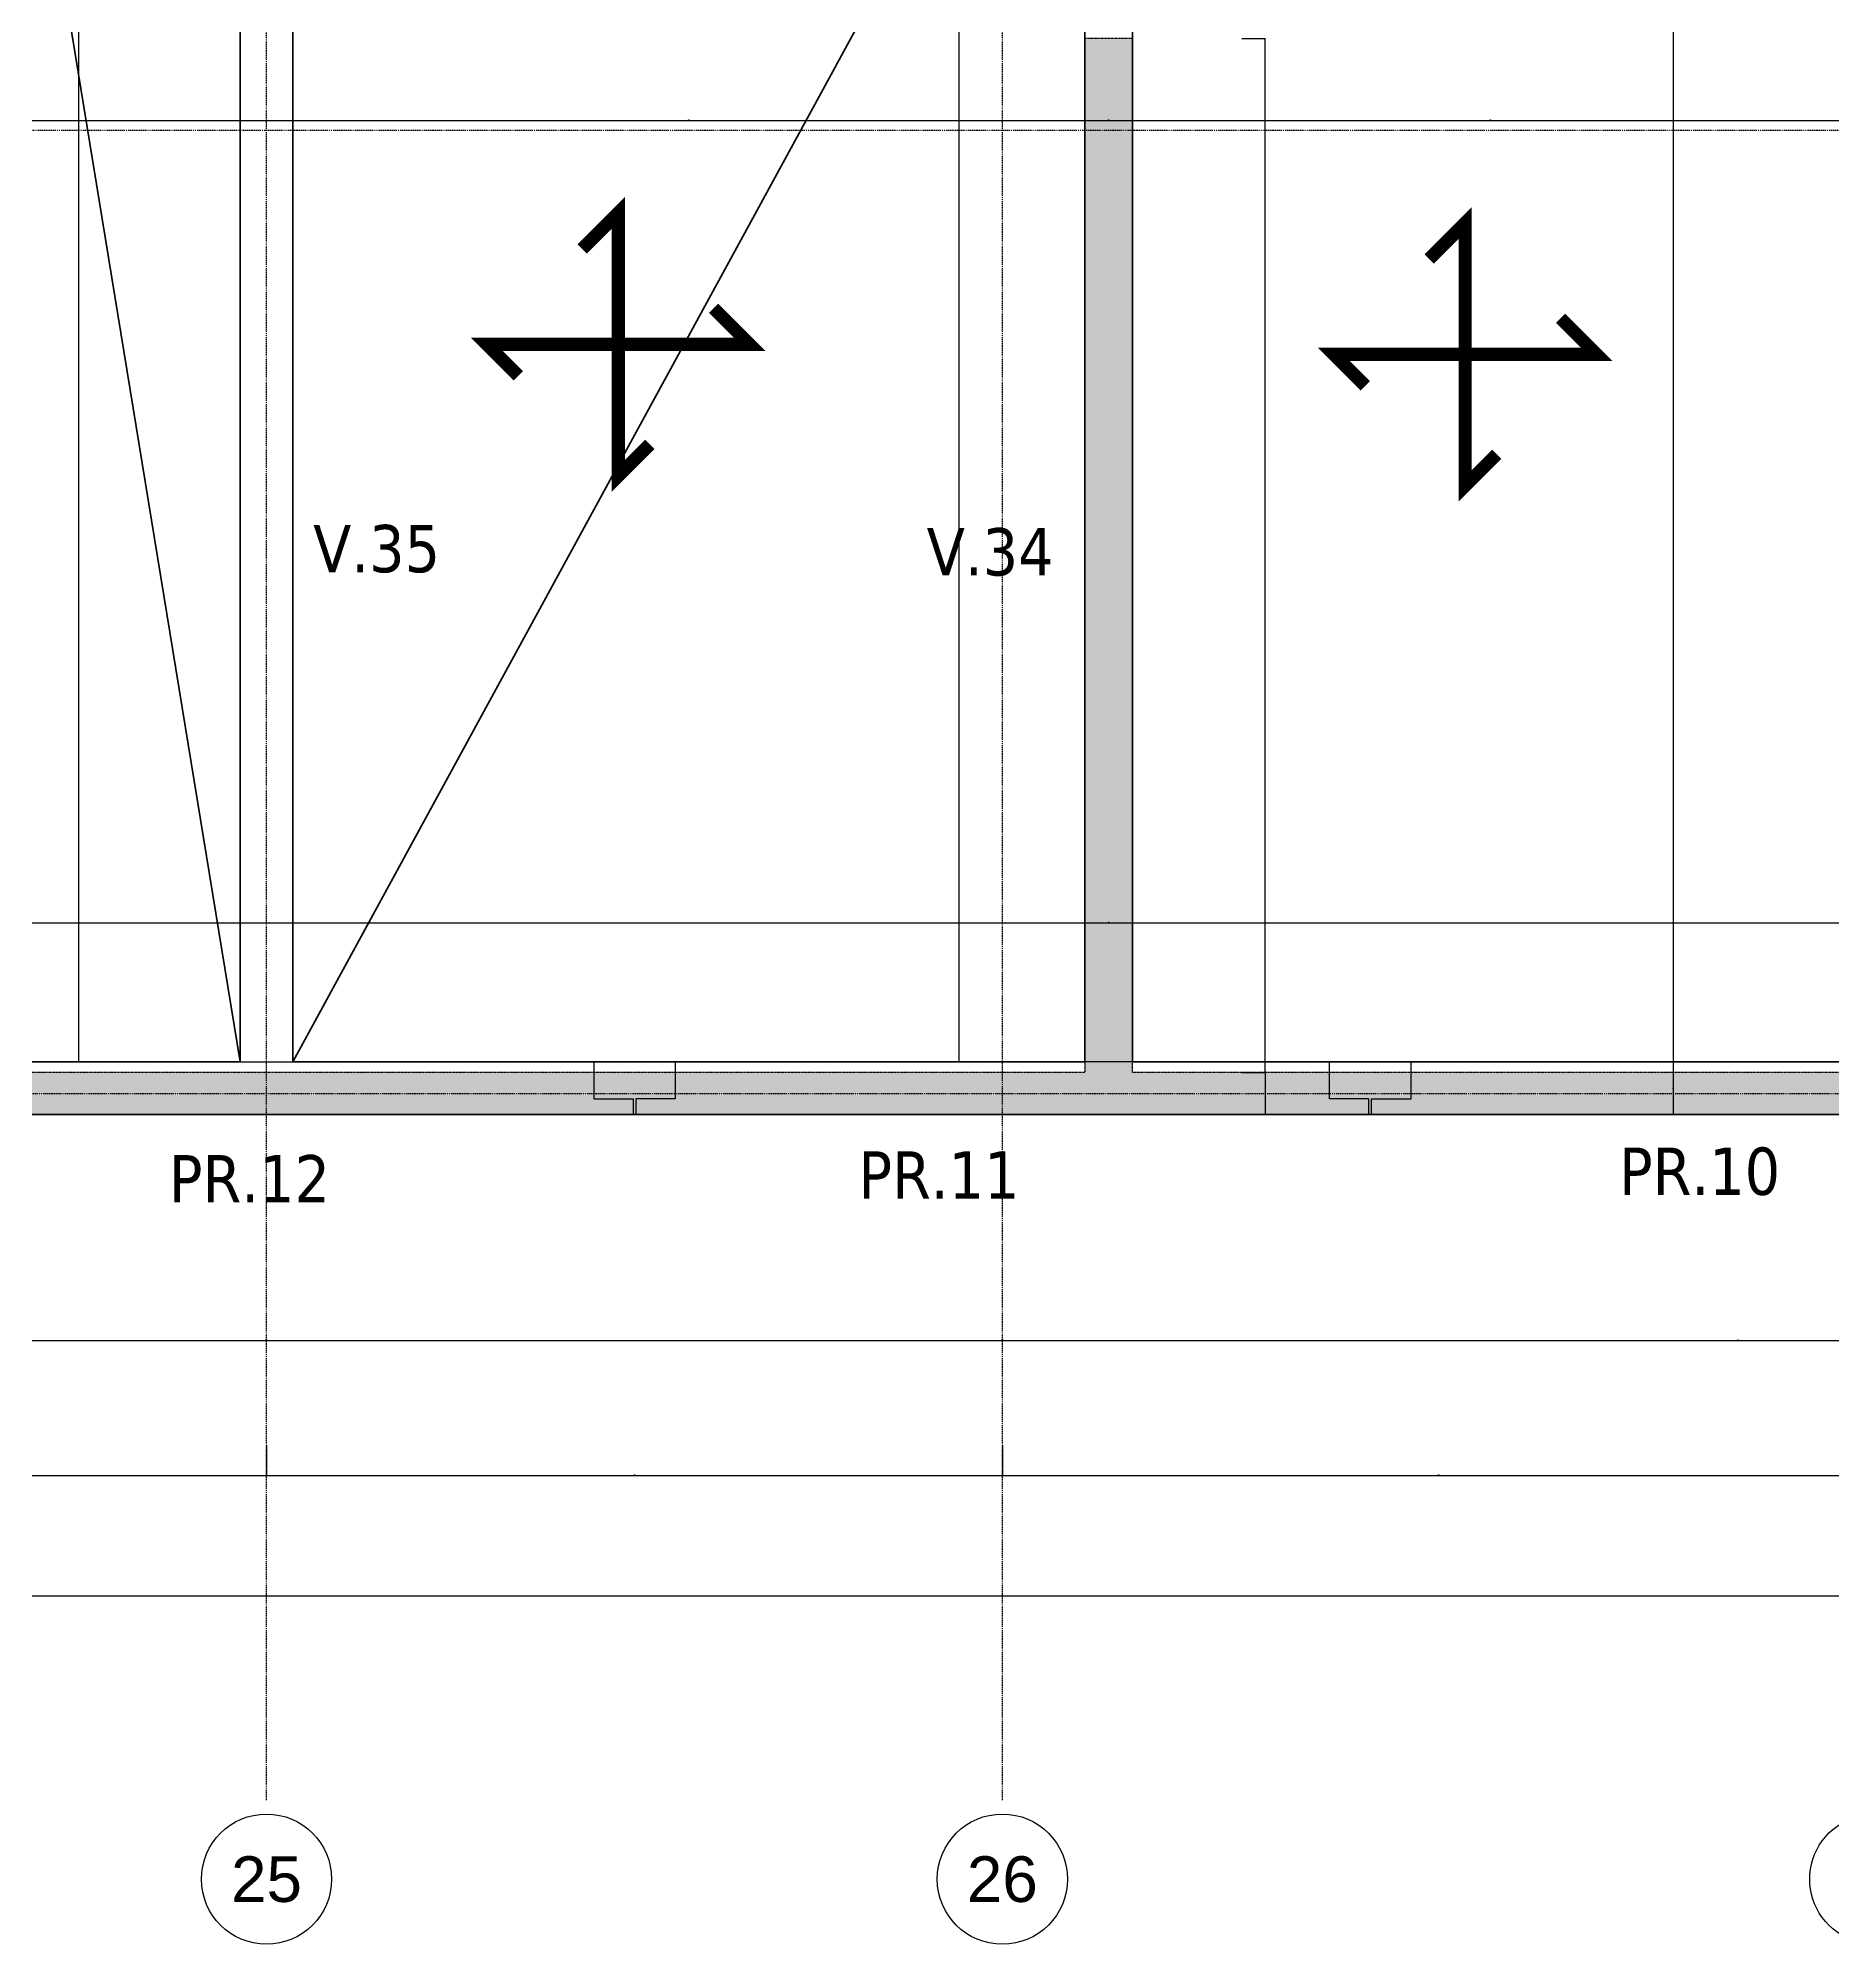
# Model space of a CAD drawing. Extents: x -12912 to 27386, y 1818 to 8189.
# Drawn here: x 6267 to 6950, y 5566 to 6293 of the extents above; entities that cross this region are included whole.
import ezdxf
from ezdxf.enums import TextEntityAlignment as Align

# ---------------------------------------------------------------- set-up
doc = ezdxf.new("R2010")
doc.units = 0
doc.header["$MEASUREMENT"] = 0
for name, pattern in [('CACHE2', [4.7625, 3.175, -1.5875]), ('GrDotted', [0.4, 0.1, -0.1, 0.1, -0.1]), ('GrFeatureAxis', [0.85, 0.25, -0.2, 0.1, -0.2, 0.1]), ('STRICHPUNKT2_S11', [0.9, 0.7, -0.1, 0, -0.1])]:
    doc.linetypes.add(name, pattern=pattern)
doc.layers.get('0').update_dxf_attribs({"linetype": 'CONTINUOUS'})
doc.layers.get('DEFPOINTS').update_dxf_attribs({"linetype": 'CONTINUOUS'})
for name, color, linetype in [('K_ENT_M_Building_Coffrage PH Sous sol', 7, 'CONTINUOUS'), ('préfa v', 2, 'CONTINUOUS'), ('STR_AXES_REPERE', 1, 'CONTINUOUS'), ('STR_COTATION', 1, 'CONTINUOUS'), ('STR_SURCH', 9, 'CACHE2'), ('STR_TXT_PR', 2, 'CONTINUOUS'), ('STR_TXT_V', 102, 'CONTINUOUS')]:
    doc.layers.add(name, color=color, linetype=linetype)
for name, color, linetype, lineweight in [('STR_AXES', 4, 'STRICHPUNKT2_S11', 25), ('STR_dob_dalles', 130, 'CONTINUOUS', 35), ('STR_VOILES', 6, 'CONTINUOUS', 70)]:
    doc.layers.add(name, color=color, linetype=linetype, lineweight=lineweight)
doc.styles.add('EPAIS', font='TAHOMA.TTF')
doc.styles.add('GrDimensions', font='simplex.shx')
doc.styles.add('GrGrid', font='ARIAL.TTF', dxfattribs={"height": 0.17})
doc.dimstyles.new('GrDimensions', dxfattribs={"dimtxt": 0.09, "dimasz": 0.05, "dimexe": 0.07, "dimexo": 0, "dimgap": 0.05, "dimtad": 1, "dimzin": 0, "dimdsep": 46, "dimtxsty": 'GrDimensions', "dimblk": 'ARCHTICK', "dimblk1": 'ARCHTICK', "dimblk2": 'ARCHTICK', "dimcen": 0.09, "dimadec": 0, "dimazin": 0, "dimtfac": 1, "dimtdec": 4, "dimtmove": 0, "dimatfit": 3, "dimldrblk": 'OPEN30', "dimfxl": 0, "dimtolj": 1, "dimtzin": 0, "dimarcsym": 0})
doc.dimstyles.new('nOVO', dxfattribs={"dimscale": 1.3, "dimtxt": 0.09, "dimasz": 0.05, "dimexe": 0.07, "dimexo": 0, "dimgap": 0.05, "dimtad": 1, "dimzin": 0, "dimdsep": 46, "dimtxsty": 'GrDimensions', "dimblk": 'ARCHTICK', "dimcen": 0.09, "dimadec": 0, "dimazin": 0, "dimtfac": 1, "dimtmove": 0, "dimatfit": 3, "dimldrblk": 'OPEN30', "dimfxl": 0, "dimtolj": 1, "dimtzin": 0, "dimarcsym": 0})
doc.dimstyles.new('Novo_MALKO', dxfattribs={"dimscale": 1.3, "dimtxt": 0.09, "dimasz": 0.05, "dimexe": 0.07, "dimexo": 0, "dimgap": 0.05, "dimtad": 1, "dimdec": 0, "dimlfac": 100, "dimzin": 0, "dimdsep": 46, "dimtxsty": 'GrDimensions', "dimblk": 'ARCHTICK', "dimcen": 0.09, "dimadec": 0, "dimazin": 0, "dimtfac": 1, "dimtdec": 0, "dimtmove": 0, "dimatfit": 3, "dimldrblk": 'OPEN30', "dimfxl": 0, "dimtolj": 1, "dimtzin": 0, "dimarcsym": 0})
pattern_1 = [(0, (5243.0074, 5883.9378), (1.190625, 2.38125), [0, -2.38125])]

# ---------------------------------------------------------------- blocks, each defined once
blk = doc.blocks.new('_ArchTick')
at = {"color": 0, "linetype": 'ByBlock', "const_width": 0.15}
blk.add_lwpolyline([(-0.5, -0.5), (0.5, 0.5)], dxfattribs=at)
blk = doc.blocks.new('*D150')
at = {"layer": 'DEFPOINTS', "color": 0, "linetype": 'Continuous'}
for p in [(6084.01, 6262.14), (6344.01, 6262.16), (6344.01, 6262.14)]:
    blk.add_point(p, dxfattribs=at)
at = {"layer": 'STR_COTATION', "color": 0, "linetype": 'Continuous', "lineweight": -2}
for p, q in [((6084.01, 6262.14), (6084.01, 6262.25)), ((6084.01, 6262.16), (6344.01, 6262.16)), ((6344.01, 6262.14), (6344.01, 6262.25))]:
    blk.add_line(p, q, dxfattribs=at)
at = {"layer": 'STR_COTATION', "color": 0, "linetype": 'Continuous', "lineweight": -2, "xscale": 0.065, "yscale": 0.065, "zscale": 0.065, "rotation": 180}
blk.add_blockref('_ArchTick', (6084.01, 6262.16), dxfattribs=at)
at = {"layer": 'STR_COTATION', "color": 0, "linetype": 'Continuous', "lineweight": -2, "xscale": 0.065, "yscale": 0.065, "zscale": 0.065}
blk.add_blockref('_ArchTick', (6344.01, 6262.16), dxfattribs=at)
at = {"layer": 'STR_COTATION', "color": 0, "linetype": 'Continuous', "lineweight": -3, "insert": (6214.01, 6262.28), "char_height": 0.117, "attachment_point": 5, "style": 'GrDimensions'}
blk.add_mtext('\\A1;260.00', dxfattribs=at)
blk = doc.blocks.new('_Open30')
at = {"color": 0, "linetype": 'ByBlock', "lineweight": -2}
for p, q in [((-1, 0), (0, 0)), ((0, 0), (-1, 0)), ((0, 0), (-1, 0))]:
    blk.add_line(p, q, dxfattribs=at)
blk = doc.blocks.new('*D151')
at = {"layer": 'DEFPOINTS', "color": 0, "linetype": 'Continuous'}
for p in [(6344.01, 6262.14), (6364.01, 6262.16), (6364.01, 6262.14)]:
    blk.add_point(p, dxfattribs=at)
at = {"layer": 'STR_COTATION', "color": 0, "linetype": 'Continuous', "lineweight": -2}
for p, q in [((6344.01, 6262.14), (6344.01, 6262.25)), ((6344.01, 6262.16), (6364.01, 6262.16)), ((6364.01, 6262.14), (6364.01, 6262.25))]:
    blk.add_line(p, q, dxfattribs=at)
at = {"layer": 'STR_COTATION', "color": 0, "linetype": 'Continuous', "lineweight": -2, "xscale": 0.065, "yscale": 0.065, "zscale": 0.065, "rotation": 180}
blk.add_blockref('_ArchTick', (6344.01, 6262.16), dxfattribs=at)
at = {"layer": 'STR_COTATION', "color": 0, "linetype": 'Continuous', "lineweight": -2, "xscale": 0.065, "yscale": 0.065, "zscale": 0.065}
blk.add_blockref('_ArchTick', (6364.01, 6262.16), dxfattribs=at)
at = {"layer": 'STR_COTATION', "color": 0, "linetype": 'Continuous', "lineweight": -3, "insert": (6354.01, 6262.28), "char_height": 0.117, "attachment_point": 5, "style": 'GrDimensions'}
blk.add_mtext('\\A1;2000', dxfattribs=at)
blk = doc.blocks.new('*D152')
at = {"layer": 'DEFPOINTS', "color": 0, "linetype": 'Continuous'}
for p in [(6364.01, 6262.14), (6665.44, 6262.16), (6665.44, 6262.16)]:
    blk.add_point(p, dxfattribs=at)
at = {"layer": 'STR_COTATION', "color": 0, "linetype": 'Continuous', "lineweight": -2}
for p, q in [((6364.01, 6262.14), (6364.01, 6262.25)), ((6364.01, 6262.16), (6665.44, 6262.16)), ((6665.44, 6262.16), (6665.44, 6262.25))]:
    blk.add_line(p, q, dxfattribs=at)
at = {"layer": 'STR_COTATION', "color": 0, "linetype": 'Continuous', "lineweight": -2, "xscale": 0.065, "yscale": 0.065, "zscale": 0.065, "rotation": 180}
blk.add_blockref('_ArchTick', (6364.01, 6262.16), dxfattribs=at)
at = {"layer": 'STR_COTATION', "color": 0, "linetype": 'Continuous', "lineweight": -2, "xscale": 0.065, "yscale": 0.065, "zscale": 0.065}
blk.add_blockref('_ArchTick', (6665.44, 6262.16), dxfattribs=at)
at = {"layer": 'STR_COTATION', "color": 0, "linetype": 'Continuous', "lineweight": -3, "insert": (6514.72, 6262.28), "char_height": 0.117, "attachment_point": 5, "style": 'GrDimensions'}
blk.add_mtext('\\A1;301.43', dxfattribs=at)
blk = doc.blocks.new('*D153')
at = {"layer": 'DEFPOINTS', "color": 0, "linetype": 'Continuous'}
for p in [(6665.44, 6262.16), (6683.54, 6262.16), (6683.54, 6262.16)]:
    blk.add_point(p, dxfattribs=at)
at = {"layer": 'STR_COTATION', "color": 0, "linetype": 'Continuous', "lineweight": -2}
for p, q in [((6665.44, 6262.16), (6665.44, 6262.25)), ((6665.44, 6262.16), (6683.54, 6262.16)), ((6683.54, 6262.16), (6683.54, 6262.25))]:
    blk.add_line(p, q, dxfattribs=at)
at = {"layer": 'STR_COTATION', "color": 0, "linetype": 'Continuous', "lineweight": -2, "xscale": 0.065, "yscale": 0.065, "zscale": 0.065, "rotation": 180}
blk.add_blockref('_ArchTick', (6665.44, 6262.16), dxfattribs=at)
at = {"layer": 'STR_COTATION', "color": 0, "linetype": 'Continuous', "lineweight": -2, "xscale": 0.065, "yscale": 0.065, "zscale": 0.065}
blk.add_blockref('_ArchTick', (6683.54, 6262.16), dxfattribs=at)
at = {"layer": 'STR_COTATION', "color": 0, "linetype": 'Continuous', "lineweight": -3, "insert": (6674.49, 6262.28), "char_height": 0.117, "attachment_point": 5, "style": 'GrDimensions'}
blk.add_mtext('\\A1;1810', dxfattribs=at)
blk = doc.blocks.new('*D154')
at = {"layer": 'DEFPOINTS', "color": 0, "linetype": 'Continuous'}
for p in [(6683.54, 6262.16), (6956.01, 6262.16), (6956.01, 6262.14)]:
    blk.add_point(p, dxfattribs=at)
at = {"layer": 'STR_COTATION', "color": 0, "linetype": 'Continuous', "lineweight": -2}
for p, q in [((6683.54, 6262.16), (6683.54, 6262.25)), ((6683.54, 6262.16), (6956.01, 6262.16)), ((6956.01, 6262.14), (6956.01, 6262.25))]:
    blk.add_line(p, q, dxfattribs=at)
at = {"layer": 'STR_COTATION', "color": 0, "linetype": 'Continuous', "lineweight": -2, "xscale": 0.065, "yscale": 0.065, "zscale": 0.065, "rotation": 180}
blk.add_blockref('_ArchTick', (6683.54, 6262.16), dxfattribs=at)
at = {"layer": 'STR_COTATION', "color": 0, "linetype": 'Continuous', "lineweight": -2, "xscale": 0.065, "yscale": 0.065, "zscale": 0.065}
blk.add_blockref('_ArchTick', (6956.01, 6262.16), dxfattribs=at)
at = {"layer": 'STR_COTATION', "color": 0, "linetype": 'Continuous', "lineweight": -3, "insert": (6819.77, 6262.28), "char_height": 0.117, "attachment_point": 5, "style": 'GrDimensions'}
blk.add_mtext('\\A1;272.47', dxfattribs=at)
blk = doc.blocks.new('*D264')
at = {"layer": 'DEFPOINTS', "color": 0, "linetype": 'Continuous'}
for p in [(6665.44, 5956.91), (5856.37, 5948.65), (6665.44, 5948.24)]:
    blk.add_point(p, dxfattribs=at)
at = {"layer": 'STR_COTATION', "color": 0, "linetype": 'Continuous', "lineweight": -2}
for p, q in [((5856.37, 5948.65), (5856.37, 5957)), ((5856.37, 5956.91), (6665.44, 5956.91)), ((6665.44, 5948.24), (6665.44, 5957))]:
    blk.add_line(p, q, dxfattribs=at)
at = {"layer": 'STR_COTATION', "color": 0, "linetype": 'Continuous', "lineweight": -2, "xscale": 0.065, "yscale": 0.065, "zscale": 0.065, "rotation": 180}
blk.add_blockref('_ArchTick', (5856.37, 5956.91), dxfattribs=at)
at = {"layer": 'STR_COTATION', "color": 0, "linetype": 'Continuous', "lineweight": -2, "xscale": 0.065, "yscale": 0.065, "zscale": 0.065}
blk.add_blockref('_ArchTick', (6665.44, 5956.91), dxfattribs=at)
at = {"layer": 'STR_COTATION', "color": 0, "linetype": 'Continuous', "lineweight": -3, "insert": (6260.9, 5957.03), "char_height": 0.117, "attachment_point": 5, "style": 'GrDimensions'}
blk.add_mtext('\\A1;80907', dxfattribs=at)
blk = doc.blocks.new('*D265')
at = {"layer": 'DEFPOINTS', "color": 0, "linetype": 'Continuous'}
for p in [(6665.44, 5950.33), (6683.54, 5956.91), (6683.54, 5950.75)]:
    blk.add_point(p, dxfattribs=at)
at = {"layer": 'STR_COTATION', "color": 0, "linetype": 'Continuous', "lineweight": -2}
for p, q in [((6665.44, 5950.33), (6665.44, 5957)), ((6665.44, 5956.91), (6683.54, 5956.91)), ((6683.54, 5950.75), (6683.54, 5957))]:
    blk.add_line(p, q, dxfattribs=at)
at = {"layer": 'STR_COTATION', "color": 0, "linetype": 'Continuous', "lineweight": -2, "xscale": 0.065, "yscale": 0.065, "zscale": 0.065, "rotation": 180}
blk.add_blockref('_ArchTick', (6665.44, 5956.91), dxfattribs=at)
at = {"layer": 'STR_COTATION', "color": 0, "linetype": 'Continuous', "lineweight": -2, "xscale": 0.065, "yscale": 0.065, "zscale": 0.065}
blk.add_blockref('_ArchTick', (6683.54, 5956.91), dxfattribs=at)
at = {"layer": 'STR_COTATION', "color": 0, "linetype": 'Continuous', "lineweight": -3, "insert": (6674.49, 5957.03), "char_height": 0.117, "attachment_point": 5, "style": 'GrDimensions'}
blk.add_mtext('\\A1;1810', dxfattribs=at)
blk = doc.blocks.new('*D266')
at = {"layer": 'DEFPOINTS', "color": 0, "linetype": 'Continuous'}
for p in [(6683.54, 5950.75), (7414.72, 5956.91), (7414.72, 5946.56)]:
    blk.add_point(p, dxfattribs=at)
at = {"layer": 'STR_COTATION', "color": 0, "linetype": 'Continuous', "lineweight": -2}
for p, q in [((6683.54, 5950.75), (6683.54, 5957)), ((6683.54, 5956.91), (7414.72, 5956.91)), ((7414.72, 5946.56), (7414.72, 5957))]:
    blk.add_line(p, q, dxfattribs=at)
at = {"layer": 'STR_COTATION', "color": 0, "linetype": 'Continuous', "lineweight": -2, "xscale": 0.065, "yscale": 0.065, "zscale": 0.065, "rotation": 180}
blk.add_blockref('_ArchTick', (6683.54, 5956.91), dxfattribs=at)
at = {"layer": 'STR_COTATION', "color": 0, "linetype": 'Continuous', "lineweight": -2, "xscale": 0.065, "yscale": 0.065, "zscale": 0.065}
blk.add_blockref('_ArchTick', (7414.72, 5956.91), dxfattribs=at)
at = {"layer": 'STR_COTATION', "color": 0, "linetype": 'Continuous', "lineweight": -3, "insert": (7049.13, 5957.03), "char_height": 0.117, "attachment_point": 5, "style": 'GrDimensions'}
blk.add_mtext('\\A1;731.18', dxfattribs=at)
blk = doc.blocks.new('*D393')
at = {"layer": 'DEFPOINTS', "color": 0, "linetype": 'Continuous'}
for p in [(6282.59, 6333.81), (6290.35, 6333.81), (6290.35, 5903.92)]:
    blk.add_point(p, dxfattribs=at)
at = {"layer": 'STR_COTATION', "color": 0, "linetype": 'Continuous', "lineweight": -2}
for p, q in [((6290.35, 6333.81), (6282.5, 6333.81)), ((6282.59, 5903.92), (6282.59, 6333.81)), ((6290.35, 5903.92), (6282.5, 5903.92))]:
    blk.add_line(p, q, dxfattribs=at)
at = {"layer": 'STR_COTATION', "color": 0, "linetype": 'Continuous', "lineweight": -2, "xscale": 0.065, "yscale": 0.065, "zscale": 0.065}
for p, rotation in [((6282.59, 6333.81), 90), ((6282.59, 5903.92), 270)]:
    blk.add_blockref('_ArchTick', p, dxfattribs=dict(at, rotation=rotation))
at = {"layer": 'STR_COTATION', "color": 0, "linetype": 'Continuous', "lineweight": -3, "insert": (6282.47, 6118.86), "char_height": 0.117, "attachment_point": 5, "rotation": 90, "style": 'GrDimensions'}
blk.add_mtext('\\A1;429.89', dxfattribs=at)
blk = doc.blocks.new('*D395')
at = {"layer": 'DEFPOINTS', "color": 0, "linetype": 'Continuous'}
for p in [(6617.63, 6379.05), (6625.82, 6379.05), (6625.82, 5903.92)]:
    blk.add_point(p, dxfattribs=at)
at = {"layer": 'STR_COTATION', "color": 0, "linetype": 'Continuous', "lineweight": -2}
for p, q in [((6625.82, 6379.05), (6617.54, 6379.05)), ((6617.63, 5903.92), (6617.63, 6379.05)), ((6625.82, 5903.92), (6617.54, 5903.92))]:
    blk.add_line(p, q, dxfattribs=at)
at = {"layer": 'STR_COTATION', "color": 0, "linetype": 'Continuous', "lineweight": -2, "xscale": 0.065, "yscale": 0.065, "zscale": 0.065}
for p, rotation in [((6617.63, 6379.05), 90), ((6617.63, 5903.92), 270)]:
    blk.add_blockref('_ArchTick', p, dxfattribs=dict(at, rotation=rotation))
at = {"layer": 'STR_COTATION', "color": 0, "linetype": 'Continuous', "lineweight": -3, "insert": (6617.51, 6141.48), "char_height": 0.117, "attachment_point": 5, "rotation": 90, "style": 'GrDimensions'}
blk.add_mtext('\\A1;475.13', dxfattribs=at)
blk = doc.blocks.new('*D397')
at = {"layer": 'DEFPOINTS', "color": 0, "linetype": 'Continuous'}
for p in [(6725.1, 6293.32), (6734.07, 6293.32), (6725.1, 5899.91)]:
    blk.add_point(p, dxfattribs=at)
at = {"layer": 'STR_COTATION', "color": 0, "linetype": 'Continuous', "lineweight": -2}
for p, q in [((6725.1, 6293.32), (6734.16, 6293.32)), ((6734.07, 5899.91), (6734.07, 6293.32)), ((6725.1, 5899.91), (6734.16, 5899.91))]:
    blk.add_line(p, q, dxfattribs=at)
at = {"layer": 'STR_COTATION', "color": 0, "linetype": 'Continuous', "lineweight": -2, "xscale": 0.065, "yscale": 0.065, "zscale": 0.065}
for p, rotation in [((6734.07, 6293.32), 90), ((6734.07, 5899.91), 270)]:
    blk.add_blockref('_ArchTick', p, dxfattribs=dict(at, rotation=rotation))
at = {"layer": 'STR_COTATION', "color": 0, "linetype": 'Continuous', "lineweight": -3, "insert": (6733.95, 6096.62), "char_height": 0.117, "attachment_point": 5, "rotation": 90, "style": 'GrDimensions'}
blk.add_mtext('\\A1;393.41', dxfattribs=at)
blk = doc.blocks.new('*D398')
at = {"layer": 'DEFPOINTS', "color": 0, "linetype": 'Continuous'}
for p in [(6889.36, 5903.92), (6894.98, 5903.92), (6894.98, 5883.91)]:
    blk.add_point(p, dxfattribs=at)
at = {"layer": 'STR_COTATION', "color": 0, "linetype": 'Continuous', "lineweight": -2}
for p, q in [((6894.98, 5903.92), (6889.27, 5903.92)), ((6889.36, 5883.91), (6889.36, 5903.92)), ((6894.98, 5883.91), (6889.27, 5883.91))]:
    blk.add_line(p, q, dxfattribs=at)
at = {"layer": 'STR_COTATION', "color": 0, "linetype": 'Continuous', "lineweight": -2, "xscale": 0.065, "yscale": 0.065, "zscale": 0.065}
for p, rotation in [((6889.36, 5903.92), 90), ((6889.36, 5883.91), 270)]:
    blk.add_blockref('_ArchTick', p, dxfattribs=dict(at, rotation=rotation))
at = {"layer": 'STR_COTATION', "color": 0, "linetype": 'Continuous', "lineweight": -3, "insert": (6889.23, 5893.92), "char_height": 0.117, "attachment_point": 5, "rotation": 90, "style": 'GrDimensions'}
blk.add_mtext('\\A1;2000', dxfattribs=at)
blk = doc.blocks.new('*D399')
at = {"layer": 'DEFPOINTS', "color": 0, "linetype": 'Continuous'}
for p in [(6889.36, 6373.81), (6905.05, 6373.81), (6894.98, 5903.92)]:
    blk.add_point(p, dxfattribs=at)
at = {"layer": 'STR_COTATION', "color": 0, "linetype": 'Continuous', "lineweight": -2}
for p, q in [((6905.05, 6373.81), (6889.27, 6373.81)), ((6889.36, 5903.92), (6889.36, 6373.81)), ((6894.98, 5903.92), (6889.27, 5903.92))]:
    blk.add_line(p, q, dxfattribs=at)
at = {"layer": 'STR_COTATION', "color": 0, "linetype": 'Continuous', "lineweight": -2, "xscale": 0.065, "yscale": 0.065, "zscale": 0.065}
for p, rotation in [((6889.36, 6373.81), 90), ((6889.36, 5903.92), 270)]:
    blk.add_blockref('_ArchTick', p, dxfattribs=dict(at, rotation=rotation))
at = {"layer": 'STR_COTATION', "color": 0, "linetype": 'Continuous', "lineweight": -3, "insert": (6889.23, 6138.86), "char_height": 0.117, "attachment_point": 5, "rotation": 90, "style": 'GrDimensions'}
blk.add_mtext('\\A1;469.89', dxfattribs=at)
blk = doc.blocks.new('*D477')
at = {"layer": 'DEFPOINTS', "color": 0, "linetype": 'Continuous'}
for p in [(6214.01, 5797.96), (6494.01, 5797.96), (6494.01, 5797.96)]:
    blk.add_point(p, dxfattribs=at)
at = {"layer": 'STR_COTATION', "color": 0, "linetype": 'Continuous', "lineweight": -2}
for p, q in [((6214.01, 5797.96), (6214.01, 5798.05)), ((6214.01, 5797.96), (6494.01, 5797.96)), ((6494.01, 5797.96), (6494.01, 5798.05))]:
    blk.add_line(p, q, dxfattribs=at)
at = {"layer": 'STR_COTATION', "color": 0, "linetype": 'Continuous', "lineweight": -2, "xscale": 0.065, "yscale": 0.065, "zscale": 0.065, "rotation": 180}
blk.add_blockref('_ArchTick', (6214.01, 5797.96), dxfattribs=at)
at = {"layer": 'STR_COTATION', "color": 0, "linetype": 'Continuous', "lineweight": -2, "xscale": 0.065, "yscale": 0.065, "zscale": 0.065}
blk.add_blockref('_ArchTick', (6494.01, 5797.96), dxfattribs=at)
at = {"layer": 'STR_COTATION', "color": 0, "linetype": 'Continuous', "lineweight": -3, "insert": (6354.01, 5798.08), "char_height": 0.117, "attachment_point": 5, "style": 'GrDimensions'}
blk.add_mtext('\\A1;280.00', dxfattribs=at)
blk = doc.blocks.new('*D478')
at = {"layer": 'DEFPOINTS', "color": 0, "linetype": 'Continuous'}
for p in [(6494.01, 5797.96), (6774.01, 5797.96), (6774.01, 5797.96)]:
    blk.add_point(p, dxfattribs=at)
at = {"layer": 'STR_COTATION', "color": 0, "linetype": 'Continuous', "lineweight": -2}
for p, q in [((6494.01, 5797.96), (6494.01, 5798.05)), ((6494.01, 5797.96), (6774.01, 5797.96)), ((6774.01, 5797.96), (6774.01, 5798.05))]:
    blk.add_line(p, q, dxfattribs=at)
at = {"layer": 'STR_COTATION', "color": 0, "linetype": 'Continuous', "lineweight": -2, "xscale": 0.065, "yscale": 0.065, "zscale": 0.065, "rotation": 180}
blk.add_blockref('_ArchTick', (6494.01, 5797.96), dxfattribs=at)
at = {"layer": 'STR_COTATION', "color": 0, "linetype": 'Continuous', "lineweight": -2, "xscale": 0.065, "yscale": 0.065, "zscale": 0.065}
blk.add_blockref('_ArchTick', (6774.01, 5797.96), dxfattribs=at)
at = {"layer": 'STR_COTATION', "color": 0, "linetype": 'Continuous', "lineweight": -3, "insert": (6634.01, 5798.08), "char_height": 0.117, "attachment_point": 5, "style": 'GrDimensions'}
blk.add_mtext('\\A1;280.00', dxfattribs=at)
blk = doc.blocks.new('*D479')
at = {"layer": 'DEFPOINTS', "color": 0, "linetype": 'Continuous'}
for p in [(6774.01, 5797.96), (7054.01, 5800.46), (7054.01, 5797.96)]:
    blk.add_point(p, dxfattribs=at)
at = {"layer": 'STR_COTATION', "color": 0, "linetype": 'Continuous', "lineweight": -2}
for p, q in [((6774.01, 5797.96), (6774.01, 5798.05)), ((6774.01, 5797.96), (7054.01, 5797.96)), ((7054.01, 5800.46), (7054.01, 5797.87))]:
    blk.add_line(p, q, dxfattribs=at)
at = {"layer": 'STR_COTATION', "color": 0, "linetype": 'Continuous', "lineweight": -2, "xscale": 0.065, "yscale": 0.065, "zscale": 0.065, "rotation": 180}
blk.add_blockref('_ArchTick', (6774.01, 5797.96), dxfattribs=at)
at = {"layer": 'STR_COTATION', "color": 0, "linetype": 'Continuous', "lineweight": -2, "xscale": 0.065, "yscale": 0.065, "zscale": 0.065}
blk.add_blockref('_ArchTick', (7054.01, 5797.96), dxfattribs=at)
at = {"layer": 'STR_COTATION', "color": 0, "linetype": 'Continuous', "lineweight": -3, "insert": (6914.01, 5798.08), "char_height": 0.117, "attachment_point": 5, "style": 'GrDimensions'}
blk.add_mtext('\\A1;280.00', dxfattribs=at)
blk = doc.blocks.new('*D546')
at = {"layer": 'DEFPOINTS', "color": 0, "linetype": 'Continuous'}
for p in [(6074.01, 5757.19), (6354.01, 5757.98), (6354.01, 5746.58)]:
    blk.add_point(p, dxfattribs=at)
at = {"layer": 'STR_COTATION', "color": 0, "linetype": 'Continuous', "lineweight": -2}
for p, q in [((6074.01, 5757.19), (6074.01, 5746.49)), ((6354.01, 5757.98), (6354.01, 5746.49)), ((6074.01, 5746.58), (6354.01, 5746.58))]:
    blk.add_line(p, q, dxfattribs=at)
at = {"layer": 'STR_COTATION', "color": 0, "linetype": 'Continuous', "lineweight": -2, "xscale": 0.065, "yscale": 0.065, "zscale": 0.065, "rotation": 180}
blk.add_blockref('_ArchTick', (6074.01, 5746.58), dxfattribs=at)
at = {"layer": 'STR_COTATION', "color": 0, "linetype": 'Continuous', "lineweight": -2, "xscale": 0.065, "yscale": 0.065, "zscale": 0.065}
blk.add_blockref('_ArchTick', (6354.01, 5746.58), dxfattribs=at)
at = {"layer": 'STR_COTATION', "color": 0, "linetype": 'Continuous', "lineweight": -3, "insert": (6214.01, 5746.7), "char_height": 0.117, "attachment_point": 5, "style": 'GrDimensions'}
blk.add_mtext('\\A1;280.00', dxfattribs=at)
blk = doc.blocks.new('*D547')
at = {"layer": 'DEFPOINTS', "color": 0, "linetype": 'Continuous'}
for p in [(6354.01, 5757.98), (6634.01, 5757.98), (6634.01, 5746.58)]:
    blk.add_point(p, dxfattribs=at)
at = {"layer": 'STR_COTATION', "color": 0, "linetype": 'Continuous', "lineweight": -2}
for p, q in [((6354.01, 5757.98), (6354.01, 5746.49)), ((6634.01, 5757.98), (6634.01, 5746.49)), ((6354.01, 5746.58), (6634.01, 5746.58))]:
    blk.add_line(p, q, dxfattribs=at)
at = {"layer": 'STR_COTATION', "color": 0, "linetype": 'Continuous', "lineweight": -2, "xscale": 0.065, "yscale": 0.065, "zscale": 0.065, "rotation": 180}
blk.add_blockref('_ArchTick', (6354.01, 5746.58), dxfattribs=at)
at = {"layer": 'STR_COTATION', "color": 0, "linetype": 'Continuous', "lineweight": -2, "xscale": 0.065, "yscale": 0.065, "zscale": 0.065}
blk.add_blockref('_ArchTick', (6634.01, 5746.58), dxfattribs=at)
at = {"layer": 'STR_COTATION', "color": 0, "linetype": 'Continuous', "lineweight": -3, "insert": (6494.01, 5746.7), "char_height": 0.117, "attachment_point": 5, "style": 'GrDimensions'}
blk.add_mtext('\\A1;280.00', dxfattribs=at)
blk = doc.blocks.new('*D548')
at = {"layer": 'DEFPOINTS', "color": 0, "linetype": 'Continuous'}
for p in [(6634.01, 5757.98), (6966.01, 5757.18), (6966.01, 5746.58)]:
    blk.add_point(p, dxfattribs=at)
at = {"layer": 'STR_COTATION', "color": 0, "linetype": 'Continuous', "lineweight": -2}
for p, q in [((6634.01, 5757.98), (6634.01, 5746.49)), ((6966.01, 5757.18), (6966.01, 5746.49)), ((6634.01, 5746.58), (6966.01, 5746.58))]:
    blk.add_line(p, q, dxfattribs=at)
at = {"layer": 'STR_COTATION', "color": 0, "linetype": 'Continuous', "lineweight": -2, "xscale": 0.065, "yscale": 0.065, "zscale": 0.065, "rotation": 180}
blk.add_blockref('_ArchTick', (6634.01, 5746.58), dxfattribs=at)
at = {"layer": 'STR_COTATION', "color": 0, "linetype": 'Continuous', "lineweight": -2, "xscale": 0.065, "yscale": 0.065, "zscale": 0.065}
blk.add_blockref('_ArchTick', (6966.01, 5746.58), dxfattribs=at)
at = {"layer": 'STR_COTATION', "color": 0, "linetype": 'Continuous', "lineweight": -3, "insert": (6800.01, 5746.7), "char_height": 0.117, "attachment_point": 5, "style": 'GrDimensions'}
blk.add_mtext('\\A1;332.00', dxfattribs=at)
blk = doc.blocks.new('*D600')
at = {"layer": 'DEFPOINTS', "color": 0, "linetype": 'Continuous'}
for p in [(-1020.36, 5712.87), (7612.27, 5712.87), (-1020.36, 5700.61)]:
    blk.add_point(p, dxfattribs=at)
at = {"layer": 'STR_COTATION', "color": 0, "linetype": 'Continuous', "lineweight": -2}
for p, q in [((-1020.36, 5712.87), (-1020.36, 5700.52)), ((7612.27, 5712.87), (7612.27, 5700.52)), ((7612.27, 5700.61), (-1020.36, 5700.61))]:
    blk.add_line(p, q, dxfattribs=at)
at = {"layer": 'STR_COTATION', "color": 0, "linetype": 'Continuous', "lineweight": -2, "xscale": 0.065, "yscale": 0.065, "zscale": 0.065, "rotation": 180}
blk.add_blockref('_ArchTick', (-1020.36, 5700.61), dxfattribs=at)
at = {"layer": 'STR_COTATION', "color": 0, "linetype": 'Continuous', "lineweight": -2, "xscale": 0.065, "yscale": 0.065, "zscale": 0.065}
blk.add_blockref('_ArchTick', (7612.27, 5700.61), dxfattribs=at)
at = {"layer": 'STR_COTATION', "color": 0, "linetype": 'Continuous', "lineweight": -3, "insert": (3295.95, 5700.74), "char_height": 0.117, "attachment_point": 5, "style": 'GrDimensions'}
blk.add_mtext('\\A1;8632.63', dxfattribs=at)
blk = doc.blocks.new('*D855')
at = {"layer": 'DEFPOINTS', "color": 0, "ltscale": 4.5}
for p in [(5803.02, 7664.56), (7797.32, 7664.56), (7422.53, 5883.81)]:
    blk.add_point(p, dxfattribs=at)
at = {"layer": 'STR_COTATION', "color": 0, "lineweight": -2, "ltscale": 4.5}
for p, q in [((7797.22, 7664.56), (7797.41, 7664.56)), ((7797.32, 5883.81), (7797.32, 7664.56)), ((7797.22, 5883.81), (7797.41, 5883.81))]:
    blk.add_line(p, q, dxfattribs=at)
at = {"layer": 'STR_COTATION', "color": 0, "lineweight": -2, "ltscale": 4.5, "xscale": 0.065, "yscale": 0.065, "zscale": 0.065}
for p, rotation in [((7797.32, 7664.56), 90), ((7797.32, 5883.81), 270)]:
    blk.add_blockref('_ArchTick', p, dxfattribs=dict(at, rotation=rotation))
at = {"layer": 'STR_COTATION', "color": 0, "ltscale": 4.5, "insert": (7797.19, 6774.18), "char_height": 0.117, "attachment_point": 5, "rotation": 90, "style": 'GrDimensions'}
blk.add_mtext('\\A1;1780.75', dxfattribs=at)
blk = doc.blocks.new('*D946')
at = {"layer": 'DEFPOINTS', "color": 0, "ltscale": 4.5}
for p in [(6725.1, 5899.91), (6725.8, 5883.91), (6734.07, 5883.91)]:
    blk.add_point(p, dxfattribs=at)
at = {"layer": 'STR_COTATION', "color": 0, "lineweight": -2, "ltscale": 4.5}
for p, q in [((6733.98, 5899.91), (6734.16, 5899.91)), ((6734.07, 5899.91), (6734.07, 5883.91)), ((6733.98, 5883.91), (6734.16, 5883.91))]:
    blk.add_line(p, q, dxfattribs=at)
at = {"layer": 'STR_COTATION', "color": 0, "lineweight": -2, "ltscale": 4.5, "xscale": 0.065, "yscale": 0.065, "zscale": 0.065}
for p, rotation in [((6734.07, 5899.91), 90), ((6734.07, 5883.91), 270)]:
    blk.add_blockref('_ArchTick', p, dxfattribs=dict(at, rotation=rotation))
at = {"layer": 'STR_COTATION', "color": 0, "ltscale": 4.5, "insert": (6733.95, 5891.91), "char_height": 0.117, "attachment_point": 5, "rotation": 90, "style": 'GrDimensions'}
blk.add_mtext('\\A1;1600', dxfattribs=at)

msp = doc.modelspace()

# ---------------------------------------------------------------- hatches: boundary and pattern name
at = {"layer": 'STR_SURCH', "linetype": 'Continuous'}
h = msp.add_hatch(dxfattribs=at)
h.set_pattern_fill('DOTS', color=256, scale=1.5, style=0)
h.set_pattern_definition(pattern_1)
h.paths.add_polyline_path([(6665.439, 5899.914), (6683.537, 5899.914), (6683.537, 6293.322), (6665.439, 6293.322)])
h = msp.add_hatch(dxfattribs=at)
h.set_pattern_fill('DOTS', color=256, scale=1.5, style=0)
h.set_pattern_definition(pattern_1)
h.paths.add_polyline_path([(5838.325, 5883.914), (7210.626, 5883.914), (7210.626, 5899.914), (5838.325, 5899.914)])

# ---------------------------------------------------------------- linework, layer by layer
at = {"color": 1, "linetype": 'ByBlock', "const_width": 5}
for points in [[(6487.868, 6176.949), (6487.868, 6226.949), (6474.115, 6213.196)], [(6810.142, 6173.166), (6810.142, 6223.166), (6796.389, 6209.413)], [(6487.868, 6176.949), (6537.868, 6176.949), (6524.115, 6190.703)], [(6810.142, 6173.166), (6860.142, 6173.166), (6846.389, 6186.92)], [(6449.859, 6164.958), (6437.868, 6176.949), (6487.868, 6176.949)], [(6499.859, 6138.94), (6487.868, 6126.949), (6487.868, 6176.949)], [(6772.133, 6161.175), (6760.142, 6173.166), (6810.142, 6173.166)], [(6822.133, 6135.157), (6810.142, 6123.166), (6810.142, 6173.166)]]:
    msp.add_lwpolyline(points, dxfattribs=at)
at = {"layer": 'K_ENT_M_Building_Coffrage PH Sous sol', "color": 7, "linetype": 'GrFeatureAxis'}
msp.add_lwpolyline([(-1174.64, 6258.483), (7646.442, 6258.483)], dxfattribs=at)
at = {"layer": 'préfa v'}
for points in [[(6478.507, 5903.914), (6478.507, 5889.914), (6493.507, 5889.914), (6493.507, 5883.914), (6214.507, 5883.914), (6214.507, 5889.914), (6229.507, 5889.914), (6229.507, 5903.914)], [(6509.507, 5903.914), (6509.507, 5889.914), (6494.507, 5889.914), (6494.507, 5883.914), (6773.507, 5883.914), (6773.507, 5889.914), (6758.507, 5889.914), (6758.507, 5903.914)], [(7038.507, 5903.914), (7038.507, 5889.914), (7053.507, 5889.914), (7053.507, 5883.914), (6774.507, 5883.914), (6774.507, 5889.914), (6789.507, 5889.914), (6789.507, 5903.914)]]:
    msp.add_lwpolyline(points, close=True, dxfattribs=at)
at = {"layer": 'STR_AXES', "linetype": 'GrFeatureAxis'}
for p, q in [((6354.007, 5622.963), (6354.007, 8022.963)), ((6634.007, 5622.963), (6634.007, 8022.963)), ((-1309.741, 5891.914), (7906.576, 5891.914))]:
    msp.add_line(p, q, dxfattribs=at)
at = {"layer": 'STR_AXES_REPERE', "linetype": 'Continuous'}
for centre, start_param in [((6354.007, 5592.963), 5.497787143782138), ((6634.007, 5592.963), 5.497787143782138), ((6966.007, 5592.963), 5.497787143782136)]:
    msp.add_ellipse(centre, major_axis=(17.515, 17.515), ratio=1, start_param=start_param, end_param=11.78097245096172, dxfattribs=at)
at = {"layer": 'STR_dob_dalles', "linetype": 'Continuous', "lineweight": 35}
for p, q in [((6344.006, 5903.916), (6186.952, 6863.921)), ((6729.648, 6574.603), (6364.007, 5903.895))]:
    msp.add_line(p, q, dxfattribs=at)
at = {"layer": 'STR_SURCH', "linetype": 'GrDotted', "ltscale": 0.25}
msp.add_line((6683.537, 6293.322), (6665.439, 6293.322), dxfattribs=at)
at = {"layer": 'STR_SURCH', "linetype": 'GrDotted'}
for p, q in [((6665.439, 5899.914), (5856.326, 5899.914)), ((7210.626, 5899.914), (6683.537, 5899.914))]:
    msp.add_line(p, q, dxfattribs=at)
at = {"layer": 'STR_SURCH', "linetype": 'GrDotted', "ltscale": 0.5}
msp.add_line((6344.006, 5903.916), (6364.007, 5903.916), dxfattribs=at)
at = {"layer": 'STR_SURCH', "linetype": 'GrDotted', "ltscale": 0.0625}
for p, q in [((6665.439, 5903.884), (6665.439, 5899.914)), ((6683.537, 5899.914), (6683.537, 5903.885))]:
    msp.add_line(p, q, dxfattribs=at)
at = {"layer": 'STR_VOILES', "linetype": 'Continuous'}
for p, q in [((6665.439, 5903.916), (6665.439, 6383.95)), ((6683.537, 6378.808), (6683.537, 5903.916)), ((6344.006, 5903.916), (6344.007, 6333.81)), ((6364.01, 6333.81), (6364.009, 5903.916)), ((6214.007, 5903.916), (6344.006, 5903.916)), ((6364.009, 5903.916), (6494.007, 5903.916)), ((6494.007, 5903.916), (6665.439, 5903.916)), ((6683.537, 5903.916), (6774.007, 5903.916)), ((6774.007, 5903.916), (6956.006, 5903.916)), ((6494.007, 5883.914), (6214.007, 5883.914)), ((6774.007, 5883.914), (6494.007, 5883.914)), ((7054.007, 5883.914), (6774.007, 5883.914))]:
    msp.add_line(p, q, dxfattribs=at)

# ---------------------------------------------------------------- texts
at = {"layer": 'STR_AXES_REPERE', "linetype": 'Continuous', "style": 'GrGrid'}
for s, p in [('25', (6354.007, 5592.963)), ('26', (6634.007, 5592.963))]:
    msp.add_text(s, height=17.3711, dxfattribs=at).set_placement(p, align=Align.MIDDLE_CENTER)
at = {"layer": 'STR_TXT_PR', "ltscale": 4.5, "style": 'EPAIS'}
for s, p in [('PR.11', (6579.24, 5851.904)), ('PR.10', (6868.658, 5853.34)), ('PR.12', (6316.858, 5850.474))]:
    msp.add_text(s, height=18, dxfattribs=at).set_placement(p)
at = {"layer": 'STR_TXT_V', "ltscale": 4.5, "style": 'EPAIS'}
for s, p in [('V.35', (6371.757, 6090.252)), ('V.34', (6605.222, 6089.023))]:
    msp.add_text(s, height=18, dxfattribs=at).set_placement(p)

# ---------------------------------------------------------------- dimensions: what is measured, and where the dimension line sits
at = {"layer": 'STR_COTATION', "ltscale": 4.5}
dim = msp.add_linear_dim(base=(7797.316, 7664.561), p1=(7422.532, 5883.809), p2=(5803.015, 7664.561), angle=90, dimstyle='nOVO', dxfattribs=at)
dim.commit()
dim.dimension.update_dxf_attribs({"geometry": '*D855', "text_midpoint": (7797.192, 6774.185)})
at = {"layer": 'STR_COTATION', "linetype": 'Continuous', "lineweight": -3}
for base, p1, p2, override, picture, middle in [((6617.634, 6379.046), (6625.815, 5903.916), (6625.815, 6379.046), {"dimscale": 1.3}, '*D395', (6617.511, 6141.481)), ((6889.358, 6373.81), (6894.975, 5903.916), (6905.048, 6373.81), {"dimscale": 1.3, "dimtmove": 1}, '*D399', (6889.235, 6138.863)), ((6282.59, 6333.81), (6290.347, 5903.916), (6290.347, 6333.81), {"dimscale": 1.3}, '*D393', (6282.467, 6118.863)), ((6734.07, 6293.322), (6725.098, 5899.914), (6725.098, 6293.322), {"dimscale": 1.3}, '*D397', (6733.947, 6096.618)), ((6889.358, 5903.916), (6894.975, 5883.914), (6894.975, 5903.916), {"dimscale": 1.3, "dimdec": 0, "dimlfac": 100, "dimzin": 0}, '*D398', (6889.235, 5893.915))]:
    dim = msp.add_linear_dim(base=base, p1=p1, p2=p2, angle=90, dimstyle='GrDimensions', override=override, dxfattribs=at)
    dim.commit()
    dim.dimension.update_dxf_attribs({"geometry": picture, "text_midpoint": middle})
for base, p1, p2, override, picture, middle in [((6344.007, 6262.156), (6084.01, 6262.14), (6344.007, 6262.139), {"dimscale": 1.3, "dimtmove": 1}, '*D150', (6214.008, 6262.28)), ((6364.01, 6262.156), (6344.007, 6262.139), (6364.01, 6262.139), {"dimscale": 1.3, "dimdec": 0, "dimlfac": 100, "dimzin": 0, "dimtmove": 1}, '*D151', (6354.008, 6262.28)), ((6665.439, 6262.156), (6364.01, 6262.139), (6665.439, 6262.156), {"dimscale": 1.3, "dimtmove": 1}, '*D152', (6514.724, 6262.28)), ((6683.537, 6262.156), (6665.439, 6262.156), (6683.537, 6262.156), {"dimscale": 1.3, "dimdec": 0, "dimlfac": 100, "dimzin": 0, "dimtmove": 1}, '*D153', (6674.488, 6262.28)), ((6956.007, 6262.156), (6683.537, 6262.156), (6956.007, 6262.139), {"dimscale": 1.3, "dimtmove": 1}, '*D154', (6819.772, 6262.28)), ((6665.439, 5956.905), (5856.366, 5948.654), (6665.439, 5948.238), {"dimscale": 1.3, "dimdec": 0, "dimlfac": 100, "dimzin": 0, "dimtmove": 1}, '*D264', (6260.903, 5957.029)), ((6683.537, 5956.905), (6665.439, 5950.332), (6683.537, 5950.747), {"dimscale": 1.3, "dimdec": 0, "dimlfac": 100, "dimzin": 0, "dimtmove": 1}, '*D265', (6674.488, 5957.029)), ((7414.72, 5956.905), (6683.537, 5950.747), (7414.72, 5946.564), {"dimscale": 1.3, "dimtmove": 1}, '*D266', (7049.129, 5957.029)), ((6494.007, 5797.96), (6214.007, 5797.96), (6494.007, 5797.96), {"dimscale": 1.3, "dimtmove": 1}, '*D477', (6354.007, 5798.084)), ((6774.007, 5797.96), (6494.007, 5797.96), (6774.007, 5797.96), {"dimscale": 1.3, "dimtmove": 1}, '*D478', (6634.007, 5798.084)), ((7054.007, 5797.96), (6774.007, 5797.96), (7054.007, 5800.46), {"dimscale": 1.3, "dimtmove": 1}, '*D479', (6914.007, 5798.084)), ((6354.007, 5746.577), (6074.007, 5757.187), (6354.007, 5757.98), {"dimscale": 1.3, "dimtmove": 1}, '*D546', (6214.007, 5746.7)), ((6634.007, 5746.577), (6354.007, 5757.98), (6634.007, 5757.978), {"dimscale": 1.3, "dimtmove": 1}, '*D547', (6494.007, 5746.7)), ((6966.007, 5746.577), (6634.007, 5757.978), (6966.007, 5757.185), {"dimscale": 1.3, "dimtmove": 1}, '*D548', (6800.007, 5746.7)), ((-1020.362, 5700.612), (7612.271, 5712.875), (-1020.362, 5712.875), {"dimscale": 1.3, "dimtmove": 1}, '*D600', (3295.955, 5700.736))]:
    dim = msp.add_linear_dim(base=base, p1=p1, p2=p2, dimstyle='GrDimensions', override=override, dxfattribs=at)
    dim.commit()
    dim.dimension.update_dxf_attribs({"geometry": picture, "text_midpoint": middle})
at = {"layer": 'STR_COTATION', "ltscale": 4.5}
dim = msp.add_linear_dim(base=(6734.07, 5883.914), p1=(6725.098, 5899.914), p2=(6725.804, 5883.914), angle=90, dimstyle='Novo_MALKO', override={"dimtmove": 1}, dxfattribs=at)
dim.commit()
dim.dimension.update_dxf_attribs({"geometry": '*D946', "text_midpoint": (6733.947, 5891.914)})

doc.saveas('drawing.dxf')
